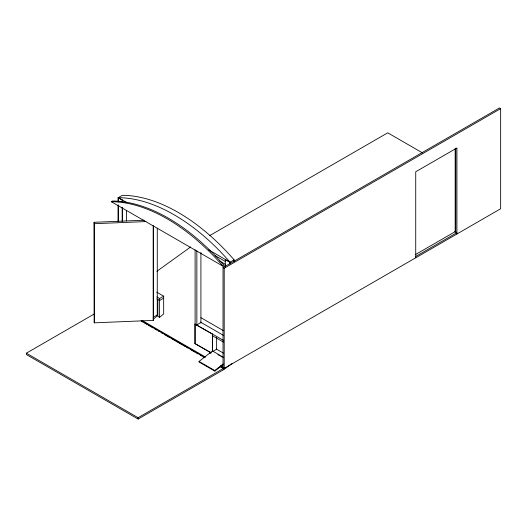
<?xml version="1.0" encoding="UTF-8"?>
<svg xmlns="http://www.w3.org/2000/svg" width="527" height="527" viewBox="0 0 527 527"><rect width="100%" height="100%" fill="white"/><g stroke="black" fill="none" stroke-linecap="round" stroke-linejoin="round"><path stroke-width="0.79" d="M157.85 299.527L157.85 316.279L159.595 317.287L163.673 313.927L163.673 296.167L156.644 292.11M223.158 364.631L214.845 371.12L199.134 362.049L199.028 361.443L212.46 350.956L223.389 357.266M210.003 353.558L211.281 352.563M214.845 371.12L214.746 370.521L223.059 364.025M156.881 271.306L190.708 246.913M220.773 367.062L224.331 369.117L232.288 363.38M196.848 325.014L200.919 322.379M111.289 201.696L112.455 201.024A177.823 102.666 60 0 1 224.199 265.542L223.033 266.214A177.823 102.666 60 0 0 111.289 201.696L223.033 266.214M118.134 201.841L118.134 197.75L122.35 195.313A177.823 102.666 60 0 1 234.093 259.831L234.093 261.847M118.134 197.75L122.35 200.016L122.35 202.473M209.786 235.562L387.74 132.817L422.614 152.949M220.773 366.687L223.619 368.327L223.619 369.671L138.094 419.051L26.35 354.533L26.35 353.189L94.768 313.69M225.22 266.958L225.365 259.495M156.789 296.899L159.595 298.519L163.673 296.167M163.673 298.183L159.595 300.535L156.789 298.914M225.22 259.574L229.877 262.262L234.093 259.831M223.033 267.558L499.484 107.949L500.65 108.621L500.65 208.758L224.199 368.36L223.033 367.688L223.033 267.558L224.199 268.23L500.65 108.621M153.199 317.287L157.27 314.935M211.017 352.853L194.957 343.584L194.957 324.092L223.389 340.337M194.957 343.584L210.78 352.55M194.957 324.092L212.559 334.092L212.559 351.562L216.637 349.21L216.637 337.399M415.408 254.613L455.163 231.656L455.163 148.627M415.731 256.438L456.909 232.664L454.847 231.472M26.35 353.189L138.094 417.707L223.619 368.327M153.37 226.182L153.37 320.39L94.261 322.834L94.089 222.289L144.167 220.214M94.089 222.289L94.261 223.712L145.986 221.571M118.279 201.755L118.279 197.665L126.816 202.599M208.666 249.851L230.022 262.183L230.022 263.823M215.075 255.569L225.036 261.32M219.746 261.036L225.437 264.383M200.919 317.669L223.408 330.653M200.359 322.05L223.27 335.277M212.21 335.613L223.389 342.069M216.281 349.006L223.402 353.116M217.908 354.645L219.39 355.508M220.754 356.292L222.183 357.115M142.336 320.607L205.682 357.181M220.629 365.81L224.186 367.866L224.331 369.117M141.058 320.66L204.404 357.234M141.77 321.45L143.192 322.274M144.615 323.091L146.75 324.329M148.173 325.146L153.153 328.025M154.576 328.848L156.717 330.08M158.14 330.903L159.562 331.72M160.985 332.544L163.12 333.775M164.543 334.599L169.523 337.478M170.946 338.294L185.181 346.516M186.604 347.339L188.034 348.163M190.168 349.394L195.148 352.267M196.571 353.09L197.994 353.913M200.128 355.145L201.551 355.969M202.974 356.786L204.404 357.609M199.028 361.443L214.746 370.521M153.199 318.967L153.37 320.39M456.909 234.008L456.909 147.988L415.731 171.762L415.731 257.782M455.743 148.133L455.743 232.519M229.877 262.262L229.877 263.908M224.199 268.23L224.199 368.36M212.414 334.171L212.414 351.226M200.919 252.519L200.919 322.939M196.848 250.773L196.848 325.291M195.102 249.765L195.102 343.499M159.595 298.519L159.595 317.287M157.27 228.138L157.27 315.943L153.199 319.303L153.199 225.576M138.094 417.707L138.094 419.051M126.427 210.326L126.427 220.971M122.35 207.763L122.35 221.689M122.205 200.102L122.205 201.736M122.205 207.467L122.205 221.38M118.279 205.029L118.279 221.795M118.134 205.115L118.134 221.485M94.261 223.712L94.261 322.834M118.279 197.665A177.823 102.666 60 0 1 230.022 262.183"/></g></svg>
